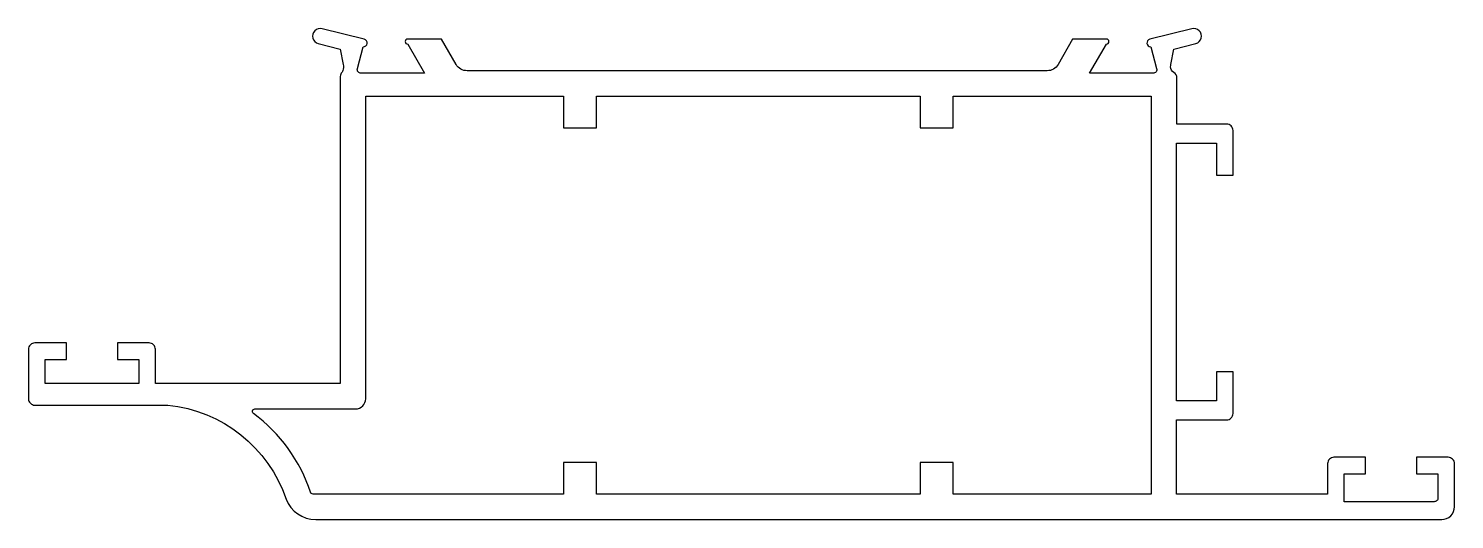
# Model space of a CAD drawing. Extents: x 1265 to 1378, y 689 to 728.
import ezdxf

# ---------------------------------------------------------------- set-up
doc = ezdxf.new("R2010")
doc.units = 0
doc.layers.add('ERCAN', color=220, linetype='CONTINUOUS')

msp = doc.modelspace()

# ---------------------------------------------------------------- linework, layer by layer
at = {"layer": 'ERCAN', "color": 0}
for points in [[(1274.94, 703.22), (1272.44, 703.22), (1272.44, 701.92), (1274.14, 701.92), (1274.14, 700.02), (1266.74, 700.02), (1266.74, 701.92), (1268.44, 701.92), (1268.44, 703.22), (1265.94, 703.22, 0.414214), (1265.44, 702.72), (1265.44, 698.82, 0.414214), (1265.94, 698.32), (1276.41, 698.32, -0.294688), (1285.74, 690.91, 0.310166), (1288.08, 689.31), (1376.81, 689.31, 0.414214), (1377.81, 690.31), (1377.81, 693.71, 0.414214), (1377.31, 694.21), (1374.81, 694.21), (1374.81, 692.91), (1376.51, 692.91), (1376.51, 691.01, -0.414214), (1376.21, 690.71), (1369.11, 690.71), (1369.11, 692.91), (1370.81, 692.91), (1370.81, 694.21), (1368.31, 694.21, 0.414214), (1367.81, 693.71), (1367.81, 691.31), (1355.91, 691.31), (1355.91, 697.16), (1359.86, 697.16, 0.414214), (1360.36, 697.66), (1360.36, 700.94), (1359.06, 700.94), (1359.06, 698.66), (1355.91, 698.66), (1355.91, 718.96), (1359.06, 718.96), (1359.06, 716.44), (1360.36, 716.44), (1360.36, 719.96, 0.414214), (1359.86, 720.46), (1355.94, 720.46), (1355.94, 724.1, 0.267949), (1355.69, 724.53, -0.269954), (1355.44, 724.97, -0.049244), (1355.46, 725.16), (1355.7, 726.35), (1357.43, 726.81, 1.019099), (1357.11, 727.96), (1353.8, 727.14, 0.888706), (1353.87, 726.55), (1354.34, 724.84, -0.49444), (1354.05, 724.46), (1349.05, 724.46), (1350.38, 726.76, 1), (1350.38, 727.16), (1347.72, 727.16), (1346.57, 725.16, -0.267949), (1345.7, 724.66), (1300, 724.66, -0.267949), (1299.13, 725.16), (1297.98, 727.16), (1295.32, 727.16, 1), (1295.32, 726.76), (1296.65, 724.46), (1291.65, 724.46, -0.49444), (1291.36, 724.84), (1291.82, 726.55, 0.888706), (1291.9, 727.14), (1288.58, 727.96, 1.019099), (1288.27, 726.81), (1289.99, 726.35), (1290.24, 725.16, -0.12273), (1290.22, 724.68, -0.121272), (1290.15, 724.55, 0.194112), (1290.01, 724.21), (1290.01, 700.02), (1279.01, 700.02), (1275.44, 700.02), (1275.44, 702.72, 0.414214)], [(1338.31, 693.81), (1335.71, 693.81), (1335.71, 691.31), (1310.21, 691.31), (1310.21, 693.81), (1307.61, 693.81), (1307.61, 691.31), (1287.86, 691.31, -0.325444), (1287.67, 691.45, 0.155162), (1283.16, 697.66, -0.716259), (1283.28, 698.02), (1291.21, 698.02, 0.414214), (1292.01, 698.82), (1292.01, 722.66), (1307.61, 722.66), (1307.61, 720.16), (1310.21, 720.16), (1310.21, 722.66), (1335.71, 722.66), (1335.71, 720.16), (1338.31, 720.16), (1338.31, 722.66), (1353.91, 722.66), (1353.91, 691.31), (1338.31, 691.31)]]:
    msp.add_lwpolyline(points, format="xyb", close=True, dxfattribs=at)

doc.saveas('drawing.dxf')
